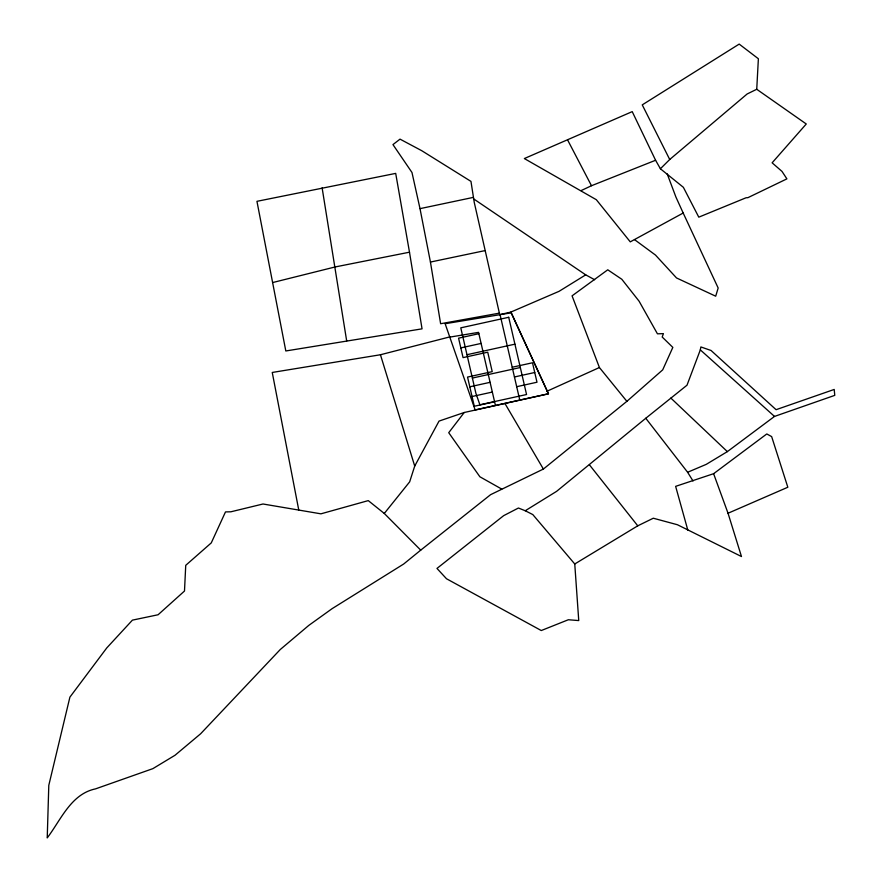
<?xml version="1.0" encoding="UTF-8"?>
<svg xmlns="http://www.w3.org/2000/svg" width="882" height="882" viewBox="0 0 882 882"><rect width="100%" height="100%" fill="white"/><g stroke="black" fill="none" stroke-linecap="round" stroke-linejoin="round"><path stroke-width="1.32" d="M756.734 89.28L758.377 58.752L739.182 44.1L642.25 104.87L669.714 159.499L660.398 168.76L683.374 187.315L698.787 217.159L746.095 197.755L747.903 197.667L786.898 178.87L782.003 171.417L772.125 162.817L806.269 123.987L756.734 89.28L747.131 93.988L669.714 159.499M700.33 349.878L700.87 346.946L711.057 350.485L776.083 409.689L834.207 389.447L834.769 395.357L774.506 416.425L727.363 451.617L706.273 464.351L687.618 472.267L645.778 418.266L687.001 385.202L700.33 349.878L774.506 416.425M499.41 313.143L440.625 323.727L430.438 262.053L420.008 208.648L411.982 172.497L392.964 144.604L400.02 139.136L421.75 150.701L470.966 181.394L474.218 202.243L499.719 314.642L510.876 312.074L548.461 393.791L475.133 409.921L445.134 323.727L511.229 312.823L548.461 393.791L464.219 412.5L439.038 421.089L414.716 466.071L409.667 481.837L384.287 513.456L420.725 550.148L490.624 494.659L543.378 469.059L626.882 401.332L662.702 369.856L672.834 347.398L662.195 337.023L663.418 333.639L657.443 333.826L639.086 301.192L621.821 279.274L607.764 269.804L572.065 295.845L599.418 367.529L626.882 401.332M464.219 412.5L448.729 432.698L479.885 476.776L501.759 489.091M525.242 510.744L532.805 514.581L574.755 563.984L578.746 620.575L568.339 619.748L541.272 630.542L446.501 578.757L436.976 568.427L503.666 515.65L518.429 508.021L525.242 510.744L556.586 491.362L645.778 418.266M420.725 550.148L403.68 564.017L332.095 608.668L308.766 625.426L280.3 649.483L200.611 733.791L175.011 755.268L152.873 768.641L95.576 788.861C70.957 793.976 60.946 819.863 47.231 837.9L48.797 785.333L69.898 697.144L106.733 647.972L132.421 620.134L158.076 614.765L184.492 591.028L185.738 565.329L211.272 542.893L225.494 511.913L230.886 511.792L263.012 503.997L320.927 513.831L368.268 500.612L384.287 513.456M687.806 530.082L675.634 486.357L713.604 473.7L766.789 433.955L771.651 436.601L787.824 487.239L728.036 513.247L741.475 556.531L677.409 524.735L653.297 518.219L637.763 525.826L574.755 563.984M594.633 279.726L585.714 274.853L559.067 291.325L510.876 312.074M667.211 173.897L675.943 197.116L683.186 213.025L630.266 241.866L596.331 199.707L524.338 158.551L632.218 111.628L655.591 160.259L660.398 168.76M581.117 190.589L591.491 185.727L655.591 160.259M547.049 391.2L599.418 367.529M298.733 509.906L272.251 372.458L380.44 354.751L449.721 336.924M272.77 282.527L335.171 266.948L409.491 252.197L395.698 173.39L256.949 201.328L285.812 350.97L422.048 328.843L409.491 252.197M478.86 333.705L458.574 338.17L463.061 357.618L487.735 352.194L492.222 371.642L467.548 377.066L474.284 406.249L494.582 401.784M460.812 347.894L481.109 343.429M466.986 354.707L514.923 344.167M512.199 367.243L532.496 362.778L536.995 382.226L516.698 386.691M472.377 378.058L520.314 367.507M469.797 386.801L490.094 382.325M514.449 376.967L534.746 372.502M472.046 396.525L492.343 392.06M420.008 208.648L473.314 197.392M430.438 262.053L485.078 250.598M449.787 337.111L478.562 332.371L495.43 405.455M585.714 274.853L473.645 198.891M634.467 239.573L655.48 255.063L676.538 277.962L715.699 296.198L718.168 288.006L683.186 213.025M670.871 398.091L727.363 451.617M589.419 464.814L637.763 525.826M687.618 472.267L693.009 480.988M504.956 403.526L543.378 469.059M567.6 139.94L591.491 185.727M713.604 473.7L728.036 513.247M380.44 354.751L414.716 466.071M500.061 314.665L519.785 400.097M322.117 187.844L346.681 340.959M508.716 317.288L460.779 327.839L475.905 393.339L479.896 404.794L526.554 394.519L508.716 317.288"/></g></svg>
